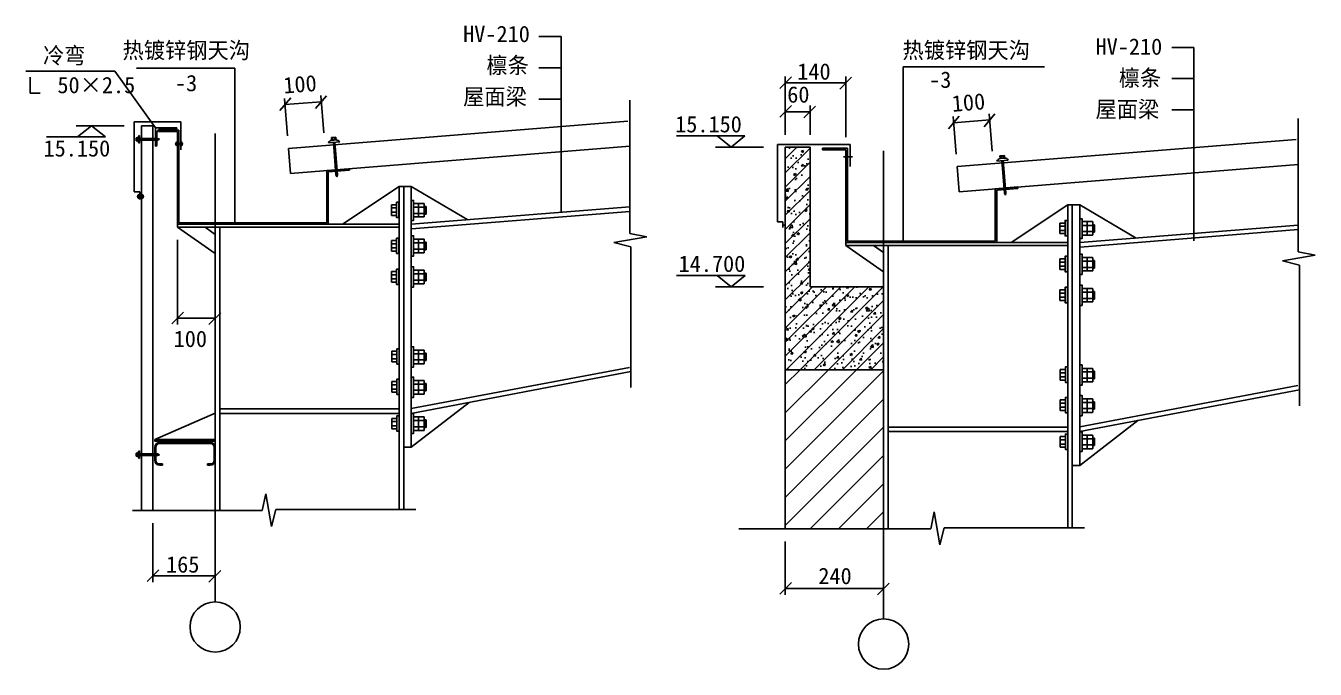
# Model space of a CAD drawing. Header units: metres. Extents: x 706 to 2758, y 1816 to 4866.
# Drawn here: x 706 to 2758, y 3841 to 4866 of the extents above; entities that cross this region are included whole.
import ezdxf

# ---------------------------------------------------------------- set-up
doc = ezdxf.new("R2010")
doc.units = ezdxf.units.M

# ---------------------------------------------------------------- blocks, each defined once
blk = doc.blocks.new('_ARCHTICK')
at = {"color": 6, "linetype": 'ByBlock'}
blk.add_lwpolyline([(-0.99, -0.99), (0.89, 0.89)], dxfattribs=at)

msp = doc.modelspace()

# ---------------------------------------------------------------- hatches: boundary and pattern name
h = msp.add_hatch()
h.set_pattern_fill('AR-CONC', scale=0.2)
h.paths.add_polyline_path([(1914.72, 4318.1), (2071.11, 4318.1), (2071.11, 4449.99), (1954.09, 4449.99), (1954.09, 4672.11), (1914.72, 4672.11)])
h = msp.add_hatch()
h.set_pattern_fill('ANSI31', scale=5)
h.paths.add_polyline_path([(2071.11, 4318.1), (2071.11, 4449.99), (1954.09, 4449.99), (1954.09, 4672.11), (1914.72, 4672.11), (1914.72, 4318.1)])
h = msp.add_hatch()
h.set_pattern_fill('ANSI31', scale=10)
h.paths.add_polyline_path([(2071.11, 4318.1), (1914.72, 4318.1), (1914.72, 4064.68), (2071.11, 4064.68)])

# ---------------------------------------------------------------- linework, layer by layer
for p, q in [((1522.83, 4848.2), (1558.15, 4848.2)), ((1558.15, 4848.2), (1558.15, 4568.21)), ((2529.71, 4831.18), (2564.8, 4831.18)), ((2564.8, 4831.18), (2564.8, 4523.21)), ((2327.3, 4800.13), (2102.17, 4800.13)), ((2102.17, 4800.13), (2102.17, 4522.88)), ((706.41, 4793.3), (847.96, 4793.3)), ((713.28, 4783.78), (713.28, 4758.06)), ((847.96, 4793.3), (912.63, 4703.13)), ((882.58, 4798), (1038.72, 4798)), ((1038.72, 4798), (1038.72, 4551.93)), ((1522.83, 4798.34), (1558.15, 4798.34)), ((1914.72, 4692.11), (1914.72, 4784.6)), ((2011.11, 4688.08), (2011.11, 4784.6)), ((2529.71, 4781.32), (2564.8, 4781.32)), ((2011.11, 4774.6), (1914.72, 4774.6)), ((713.28, 4758.06), (729.11, 4758.06)), ((1122.86, 4690.46), (1118.1, 4749.96)), ((1118.9, 4739.99), (1176.5, 4744.6)), ((1180.46, 4695.07), (1175.7, 4754.57)), ((1522.83, 4748.47), (1558.15, 4748.47)), ((1667.24, 4747.19), (1667.24, 4534.92)), ((1914.72, 4692.11), (1914.72, 4738.73)), ((1954.09, 4692.11), (1954.09, 4738.73)), ((1914.72, 4728.73), (1954.09, 4728.73)), ((2186.31, 4661.4), (2181.55, 4720.9)), ((2243.91, 4666.01), (2239.15, 4725.51)), ((2529.71, 4731.46), (2564.8, 4731.46)), ((2730.69, 4718.14), (2730.69, 4505.87)), ((862.96, 4706.12), (786.54, 4706.12)), ((810.93, 4706.49), (788.91, 4688.61)), ((810.93, 4706.49), (833.1, 4688.61)), ((953.12, 4712.72), (878.65, 4712.72)), ((878.65, 4712.72), (878.65, 4600.98)), ((908.35, 4706.12), (890.35, 4706.12)), ((890.35, 4706.12), (890.35, 4093.73)), ((908.35, 4706.12), (908.35, 4093.73)), ((912.63, 4703.13), (912.63, 4673.63)), ((946.77, 4703.13), (912.63, 4703.13)), ((917.66, 4697.13), (917.66, 4699.53)), ((917.66, 4699.53), (950.06, 4699.53)), ((944.97, 4700.73), (920.83, 4700.73)), ((946.77, 4702.53), (946.77, 4703.13)), ((950.06, 4699.53), (950.06, 4551.93)), ((953.12, 4668.3), (953.12, 4712.72)), ((1124.47, 4670.35), (1664.05, 4713.52)), ((2182.35, 4710.93), (2239.95, 4715.54)), ((833.1, 4688.61), (739.29, 4688.61)), ((882.05, 4687.21), (882.05, 4682.4)), ((884.97, 4687.21), (882.05, 4687.21)), ((882.05, 4685.63), (884.97, 4685.63)), ((882.05, 4683.57), (884.97, 4683.57)), ((882.05, 4682.4), (884.97, 4682.4)), ((884.97, 4682.4), (884.97, 4687.21)), ((887.25, 4690.85), (887.25, 4678.76)), ((887.25, 4686), (916.19, 4686)), ((887.25, 4683.6), (916.19, 4683.6)), ((914.83, 4694.73), (914.83, 4675.43)), ((916.19, 4686), (919.36, 4684.8)), ((916.19, 4683.6), (919.36, 4684.8)), ((917.66, 4697.13), (947.66, 4697.13)), ((947.38, 4680.54), (947.38, 4674.26)), ((947.38, 4678.31), (953.12, 4678.31)), ((947.66, 4697.13), (947.66, 4549.53)), ((953.12, 4680.54), (953.12, 4674.26)), ((1007.66, 4693.84), (1007.66, 3948.56)), ((1205.91, 4680.72), (1187.84, 4679.27)), ((1199.85, 4688.06), (1192.66, 4687.49)), ((1192.66, 4687.49), (1193.01, 4683.13)), ((1193.01, 4683.13), (1200.19, 4683.71)), ((1194.41, 4687.63), (1194.76, 4683.27)), ((1195.68, 4679.9), (1199.83, 4628.02)), ((1197.48, 4687.87), (1197.83, 4683.52)), ((1198.07, 4680.09), (1202.22, 4628.21)), ((1200.19, 4683.71), (1199.85, 4688.06)), ((1741.56, 4690.43), (1850.56, 4690.43)), ((1828.54, 4672.54), (1806.37, 4690.43)), ((1828.54, 4672.54), (1850.56, 4690.43)), ((2187.92, 4641.3), (2727.5, 4684.46)), ((912.63, 4673.63), (913.03, 4673.63)), ((947.38, 4676.5), (953.12, 4676.5)), ((1127.66, 4630.48), (1124.47, 4670.35)), ((1127.66, 4630.48), (1667.24, 4673.65)), ((1880.24, 4672.11), (1803.82, 4672.11)), ((1828.54, 4672.54), (1828.54, 4672.54)), ((1902.48, 4553.32), (1902.48, 4676.58)), ((1902.48, 4676.58), (2017.68, 4676.58)), ((1954.09, 4672.11), (1914.72, 4672.11)), ((1914.72, 4672.11), (1914.72, 4064.68)), ((1954.09, 4449.99), (1954.09, 4672.11)), ((1974.11, 4670.48), (2013.51, 4670.48)), ((1974.11, 4668.08), (1974.11, 4670.48)), ((1974.11, 4668.08), (2011.11, 4668.08)), ((2021.55, 4656.96), (2007.16, 4656.96)), ((2011.11, 4668.08), (2011.11, 4520.48)), ((2013.51, 4670.48), (2013.51, 4522.88)), ((2017.68, 4676.58), (2017.68, 4641.47)), ((2071.11, 4666.59), (2071.11, 3921.31)), ((2263.3, 4659.01), (2256.11, 4658.43)), ((2256.11, 4658.43), (2256.46, 4654.08)), ((2257.86, 4658.57), (2258.21, 4654.22)), ((2260.93, 4658.82), (2261.28, 4654.46)), ((2263.64, 4654.65), (2263.3, 4659.01)), ((1185.26, 4635.09), (1221.15, 4637.96)), ((1221.15, 4637.96), (1221.34, 4635.56)), ((2191.11, 4601.42), (2187.92, 4641.3)), ((2191.11, 4601.42), (2730.69, 4644.59)), ((2269.36, 4651.67), (2251.29, 4650.22)), ((2256.46, 4654.08), (2263.64, 4654.65)), ((2259.13, 4650.85), (2263.28, 4598.96)), ((2261.52, 4651.04), (2265.67, 4599.15)), ((1185.26, 4635.09), (1185.26, 4551.93)), ((1187.66, 4632.87), (1221.34, 4635.56)), ((1187.66, 4632.87), (1187.66, 4549.53)), ((1199.83, 4628.02), (1201.28, 4624.96)), ((1202.22, 4628.21), (1201.28, 4624.96)), ((887.67, 4600.98), (878.65, 4600.98)), ((886.84, 4596.94), (886.84, 4590.66)), ((887.67, 4600.98), (887.67, 4588.85)), ((891.05, 4596.94), (891.05, 4590.66)), ((1300.46, 4609.53), (1210.46, 4549.53)), ((1300.46, 4609.53), (1319.66, 4609.53)), ((1300.46, 4609.53), (1300.46, 4095.53)), ((1307.66, 4609.53), (1307.66, 4095.53)), ((1319.66, 4609.53), (1409.66, 4556.73)), ((1319.66, 4609.53), (1319.66, 4194.57)), ((2248.71, 4606.03), (2284.6, 4608.9)), ((2248.71, 4606.03), (2248.71, 4522.88)), ((2251.11, 4603.82), (2284.79, 4606.51)), ((2251.11, 4603.82), (2251.11, 4520.48)), ((2263.28, 4598.96), (2264.73, 4595.91)), ((2265.67, 4599.15), (2264.73, 4595.91)), ((2284.6, 4608.9), (2284.79, 4606.51)), ((886.84, 4594.7), (891.05, 4594.7)), ((886.84, 4592.9), (891.05, 4592.9)), ((1288.17, 4580.59), (1296.41, 4580.59)), ((1288.17, 4563.72), (1288.17, 4580.59)), ((1296.41, 4575.51), (1288.17, 4575.51)), ((1319.66, 4549.53), (1667.24, 4577.34)), ((1323.71, 4582.84), (1323.33, 4582.36)), ((1323.33, 4582.84), (1323.33, 4561.24)), ((1340.4, 4576.78), (1323.33, 4576.78)), ((1330.92, 4582.84), (1323.71, 4582.84)), ((1330.92, 4582.84), (1331.31, 4582.36)), ((1331.7, 4582.84), (1331.31, 4582.36)), ((1331.31, 4582.36), (1331.31, 4561.71)), ((1331.31, 4561.71), (1331.31, 4582.36)), ((1340.02, 4582.84), (1331.7, 4582.84)), ((1340.02, 4582.84), (1340.4, 4582.36)), ((1340.4, 4561.71), (1340.4, 4582.36)), ((1340.4, 4577.85), (1343.19, 4577.85)), ((1340.8, 4565.85), (1340.8, 4577.85)), ((1341.4, 4565.85), (1341.4, 4577.85)), ((1341.99, 4565.85), (1341.99, 4577.85)), ((1342.59, 4565.85), (1342.59, 4577.85)), ((1343.19, 4565.85), (1343.19, 4577.85)), ((2363.91, 4580.48), (2273.91, 4520.48)), ((2363.91, 4580.48), (2383.11, 4580.48)), ((2363.91, 4580.48), (2363.91, 4066.48)), ((2371.11, 4580.48), (2371.11, 4066.48)), ((2383.11, 4580.48), (2473.11, 4527.68)), ((2383.11, 4580.48), (2383.11, 4165.52)), ((1296.41, 4568.8), (1288.17, 4568.8)), ((1288.17, 4563.72), (1296.41, 4563.72)), ((1320.24, 4542.35), (1667.24, 4570.12)), ((1340.4, 4566.91), (1323.33, 4566.91)), ((1323.71, 4561.24), (1323.33, 4561.71)), ((1323.71, 4561.24), (1330.92, 4561.24)), ((1330.92, 4561.24), (1331.31, 4561.71)), ((1331.7, 4561.24), (1331.31, 4561.71)), ((1331.7, 4561.24), (1340.02, 4561.24)), ((1340.02, 4561.24), (1340.4, 4561.71)), ((1340.4, 4565.85), (1343.19, 4565.85)), ((947.66, 4544.73), (947.66, 4549.53)), ((947.66, 4549.53), (1187.66, 4549.53)), ((947.66, 4544.73), (1007.66, 4502.89)), ((947.66, 4544.73), (1300.46, 4544.73)), ((950.06, 4551.93), (1185.26, 4551.93)), ((991.56, 4544.73), (1007.66, 4533.5)), ((1007.66, 4544.73), (1007.66, 4093.73)), ((1014.86, 4544.73), (1014.86, 4093.73)), ((1187.66, 4549.53), (1300.46, 4549.53)), ((1667.24, 4534.92), (1694.25, 4529.53)), ((1910.71, 4553.32), (1902.48, 4553.32)), ((1915.72, 4548.16), (1909.44, 4548.16)), ((1910.71, 4544.35), (1910.71, 4553.32)), ((2351.62, 4534.66), (2351.62, 4551.54)), ((2351.62, 4551.54), (2359.86, 4551.54)), ((2359.86, 4546.46), (2351.62, 4546.46)), ((2359.86, 4539.74), (2351.62, 4539.74)), ((2351.62, 4534.66), (2359.86, 4534.66)), ((2383.11, 4520.48), (2730.69, 4548.28)), ((2383.68, 4513.3), (2730.69, 4541.06)), ((2386.78, 4553.78), (2386.78, 4532.18)), ((2387.16, 4553.78), (2386.78, 4553.31)), ((2403.85, 4547.73), (2386.78, 4547.73)), ((2403.85, 4537.85), (2386.78, 4537.85)), ((2394.37, 4553.78), (2387.16, 4553.78)), ((2394.37, 4553.78), (2394.76, 4553.31)), ((2395.15, 4553.78), (2394.76, 4553.31)), ((2394.76, 4532.66), (2394.76, 4553.31)), ((2394.76, 4553.31), (2394.76, 4532.66)), ((2403.47, 4553.78), (2395.15, 4553.78)), ((2403.47, 4553.78), (2403.85, 4553.31)), ((2403.85, 4532.66), (2403.85, 4553.31)), ((2403.85, 4548.79), (2406.63, 4548.79)), ((2403.85, 4536.79), (2406.63, 4536.79)), ((2404.25, 4536.79), (2404.25, 4548.79)), ((2404.85, 4536.79), (2404.85, 4548.79)), ((2405.43, 4536.79), (2405.43, 4548.79)), ((2406.03, 4536.79), (2406.03, 4548.79)), ((2406.63, 4536.79), (2406.63, 4548.79)), ((947.66, 4524.73), (947.66, 4389.94)), ((1007.66, 4524.73), (1007.66, 4389.94)), ((1288.17, 4523.63), (1296.41, 4523.63)), ((1288.17, 4506.75), (1288.17, 4523.63)), ((1296.41, 4518.55), (1288.17, 4518.55)), ((1323.33, 4525.87), (1323.33, 4504.27)), ((1323.71, 4525.87), (1323.33, 4525.4)), ((1340.4, 4519.82), (1323.33, 4519.82)), ((1330.92, 4525.87), (1323.71, 4525.87)), ((1330.92, 4525.87), (1331.31, 4525.4)), ((1331.7, 4525.87), (1331.31, 4525.4)), ((1331.31, 4525.4), (1331.31, 4504.75)), ((1331.31, 4504.75), (1331.31, 4525.4)), ((1340.02, 4525.87), (1331.7, 4525.87)), ((1340.02, 4525.87), (1340.4, 4525.4)), ((1340.4, 4504.75), (1340.4, 4525.4)), ((1340.4, 4520.88), (1343.19, 4520.88)), ((1340.8, 4508.88), (1340.8, 4520.88)), ((1341.4, 4508.88), (1341.4, 4520.88)), ((1341.99, 4508.88), (1341.99, 4520.88)), ((1342.59, 4508.88), (1342.59, 4520.88)), ((1343.19, 4508.88), (1343.19, 4520.88)), ((1694.25, 4529.53), (1642.03, 4520.53)), ((1642.03, 4520.53), (1669.04, 4513.45)), ((1669.04, 4513.45), (1669.04, 4289.61)), ((2011.11, 4515.68), (2011.11, 4520.48)), ((2011.11, 4520.48), (2251.11, 4520.48)), ((2011.11, 4515.68), (2071.11, 4473.84)), ((2011.11, 4515.68), (2363.91, 4515.68)), ((2013.51, 4522.88), (2248.71, 4522.88)), ((2055.01, 4515.68), (2071.11, 4504.45)), ((2071.11, 4515.68), (2071.11, 4064.68)), ((2078.31, 4515.68), (2078.31, 4064.68)), ((2251.11, 4520.48), (2363.91, 4520.48)), ((2387.16, 4532.18), (2386.78, 4532.66)), ((2387.16, 4532.18), (2394.37, 4532.18)), ((2394.37, 4532.18), (2394.76, 4532.66)), ((2395.15, 4532.18), (2394.76, 4532.66)), ((2395.15, 4532.18), (2403.47, 4532.18)), ((2403.47, 4532.18), (2403.85, 4532.66)), ((1296.41, 4511.83), (1288.17, 4511.83)), ((1288.17, 4506.75), (1296.41, 4506.75)), ((1340.4, 4509.94), (1323.33, 4509.94)), ((1323.71, 4504.27), (1323.33, 4504.75)), ((1323.71, 4504.27), (1330.92, 4504.27)), ((1330.92, 4504.27), (1331.31, 4504.75)), ((1331.7, 4504.27), (1331.31, 4504.75)), ((1331.7, 4504.27), (1340.02, 4504.27)), ((1340.02, 4504.27), (1340.4, 4504.75)), ((1340.4, 4508.88), (1343.19, 4508.88)), ((2351.62, 4477.7), (2351.62, 4494.57)), ((2351.62, 4494.57), (2359.86, 4494.57)), ((2387.16, 4496.82), (2386.78, 4496.34)), ((2386.78, 4496.82), (2386.78, 4475.22)), ((2394.37, 4496.82), (2387.16, 4496.82)), ((2394.37, 4496.82), (2394.76, 4496.34)), ((2395.15, 4496.82), (2394.76, 4496.34)), ((2394.76, 4475.69), (2394.76, 4496.34)), ((2394.76, 4496.34), (2394.76, 4475.69)), ((2403.47, 4496.82), (2395.15, 4496.82)), ((2403.47, 4496.82), (2403.85, 4496.34)), ((2403.85, 4475.69), (2403.85, 4496.34)), ((2757.7, 4500.47), (2705.48, 4491.48)), ((2730.69, 4505.87), (2757.7, 4500.47)), ((1288.17, 4474.28), (1296.41, 4474.28)), ((1288.17, 4457.4), (1288.17, 4474.28)), ((1323.33, 4476.52), (1323.33, 4454.92)), ((1323.71, 4476.52), (1323.33, 4476.05)), ((1330.92, 4476.52), (1323.71, 4476.52)), ((1330.92, 4476.52), (1331.31, 4476.05)), ((1331.7, 4476.52), (1331.31, 4476.05)), ((1331.31, 4476.05), (1331.31, 4455.4)), ((1331.31, 4455.4), (1331.31, 4476.05)), ((1340.02, 4476.52), (1331.7, 4476.52)), ((1340.02, 4476.52), (1340.4, 4476.05)), ((1340.4, 4455.4), (1340.4, 4476.05)), ((2359.86, 4489.49), (2351.62, 4489.49)), ((2359.86, 4482.78), (2351.62, 4482.78)), ((2351.62, 4477.7), (2359.86, 4477.7)), ((2403.85, 4490.77), (2386.78, 4490.77)), ((2403.85, 4480.89), (2386.78, 4480.89)), ((2387.16, 4475.22), (2386.78, 4475.69)), ((2387.16, 4475.22), (2394.37, 4475.22)), ((2394.37, 4475.22), (2394.76, 4475.69)), ((2395.15, 4475.22), (2394.76, 4475.69)), ((2395.15, 4475.22), (2403.47, 4475.22)), ((2403.47, 4475.22), (2403.85, 4475.69)), ((2403.85, 4491.83), (2406.63, 4491.83)), ((2403.85, 4479.83), (2406.63, 4479.83)), ((2404.25, 4479.83), (2404.25, 4491.83)), ((2404.85, 4479.83), (2404.85, 4491.83)), ((2405.43, 4479.83), (2405.43, 4491.83)), ((2406.03, 4479.83), (2406.03, 4491.83)), ((2406.63, 4479.83), (2406.63, 4491.83)), ((2705.48, 4491.48), (2732.49, 4484.39)), ((2732.49, 4484.39), (2732.49, 4260.56)), ((1296.41, 4469.2), (1288.17, 4469.2)), ((1296.41, 4462.48), (1288.17, 4462.48)), ((1288.17, 4457.4), (1296.41, 4457.4)), ((1340.4, 4470.47), (1323.33, 4470.47)), ((1340.4, 4460.59), (1323.33, 4460.59)), ((1323.71, 4454.92), (1323.33, 4455.4)), ((1323.71, 4454.92), (1330.92, 4454.92)), ((1330.92, 4454.92), (1331.31, 4455.4)), ((1331.7, 4454.92), (1331.31, 4455.4)), ((1331.7, 4454.92), (1340.02, 4454.92)), ((1340.02, 4454.92), (1340.4, 4455.4)), ((1340.4, 4471.53), (1343.19, 4471.53)), ((1340.4, 4459.53), (1343.19, 4459.53)), ((1340.8, 4459.53), (1340.8, 4471.53)), ((1341.4, 4459.53), (1341.4, 4471.53)), ((1341.99, 4459.53), (1341.99, 4471.53)), ((1342.59, 4459.53), (1342.59, 4471.53)), ((1343.19, 4459.53), (1343.19, 4471.53)), ((1741.69, 4467.81), (1850.68, 4467.81)), ((1828.66, 4449.92), (1806.49, 4467.81)), ((1828.66, 4449.92), (1850.68, 4467.81)), ((1880.24, 4449.99), (1803.82, 4449.99)), ((2071.11, 4449.99), (1954.09, 4449.99)), ((2351.62, 4428.35), (2351.62, 4445.22)), ((2351.62, 4445.22), (2359.86, 4445.22)), ((2359.86, 4440.14), (2351.62, 4440.14)), ((2359.86, 4433.43), (2351.62, 4433.43)), ((2387.16, 4447.47), (2386.78, 4446.99)), ((2386.78, 4447.47), (2386.78, 4425.87)), ((2403.85, 4441.42), (2386.78, 4441.42)), ((2403.85, 4431.54), (2386.78, 4431.54)), ((2394.37, 4447.47), (2387.16, 4447.47)), ((2394.37, 4447.47), (2394.76, 4446.99)), ((2395.15, 4447.47), (2394.76, 4446.99)), ((2394.76, 4426.34), (2394.76, 4446.99)), ((2394.76, 4446.99), (2394.76, 4426.34)), ((2403.47, 4447.47), (2395.15, 4447.47)), ((2403.47, 4447.47), (2403.85, 4446.99)), ((2403.85, 4426.34), (2403.85, 4446.99)), ((2403.85, 4442.48), (2406.63, 4442.48)), ((2404.25, 4430.48), (2404.25, 4442.48)), ((2404.85, 4430.48), (2404.85, 4442.48)), ((2405.43, 4430.48), (2405.43, 4442.48)), ((2406.03, 4430.48), (2406.03, 4442.48)), ((2406.63, 4430.48), (2406.63, 4442.48)), ((2351.62, 4428.35), (2359.86, 4428.35)), ((2387.16, 4425.87), (2386.78, 4426.34)), ((2387.16, 4425.87), (2394.37, 4425.87)), ((2394.37, 4425.87), (2394.76, 4426.34)), ((2395.15, 4425.87), (2394.76, 4426.34)), ((2395.15, 4425.87), (2403.47, 4425.87)), ((2403.47, 4425.87), (2403.85, 4426.34)), ((2403.85, 4430.48), (2406.63, 4430.48)), ((947.66, 4399.94), (1007.66, 4399.94)), ((1323.71, 4349.18), (1323.33, 4348.71)), ((1323.33, 4327.58), (1323.33, 4349.18)), ((1323.71, 4349.18), (1330.92, 4349.18)), ((1330.92, 4349.18), (1331.31, 4348.71)), ((1331.7, 4349.18), (1331.31, 4348.71)), ((1331.7, 4349.18), (1340.02, 4349.18)), ((1340.02, 4349.18), (1340.4, 4348.71)), ((1288.56, 4347.41), (1296.79, 4347.41)), ((1288.56, 4330.54), (1288.56, 4347.41)), ((1296.79, 4342.33), (1288.56, 4342.33)), ((1296.79, 4335.62), (1288.56, 4335.62)), ((1288.56, 4330.54), (1296.79, 4330.54)), ((1340.4, 4343.51), (1323.33, 4343.51)), ((1340.4, 4333.63), (1323.33, 4333.63)), ((1331.31, 4328.06), (1331.31, 4348.71)), ((1331.31, 4348.71), (1331.31, 4328.06)), ((1340.4, 4348.71), (1340.4, 4328.06)), ((1340.4, 4344.57), (1343.19, 4344.57)), ((1340.4, 4332.57), (1343.19, 4332.57)), ((1340.8, 4344.57), (1340.8, 4332.57)), ((1341.4, 4344.57), (1341.4, 4332.57)), ((1341.99, 4344.57), (1341.99, 4332.57)), ((1342.59, 4344.57), (1342.59, 4332.57)), ((1343.19, 4344.57), (1343.19, 4332.57)), ((1319.66, 4256.15), (1666.81, 4321.8)), ((1319.66, 4248.57), (1669.04, 4314.95)), ((1323.71, 4327.58), (1323.33, 4328.06)), ((1330.92, 4327.58), (1323.71, 4327.58)), ((1330.92, 4327.58), (1331.31, 4328.06)), ((1331.7, 4327.58), (1331.31, 4328.06)), ((1340.02, 4327.58), (1331.7, 4327.58)), ((1340.02, 4327.58), (1340.4, 4328.06)), ((2071.11, 4318.1), (1914.72, 4318.1)), ((2352.01, 4301.48), (2352.01, 4318.36)), ((2352.01, 4318.36), (2360.24, 4318.36)), ((2360.24, 4313.28), (2352.01, 4313.28)), ((2386.78, 4298.53), (2386.78, 4320.13)), ((2387.16, 4320.13), (2386.78, 4319.65)), ((2403.85, 4314.46), (2386.78, 4314.46)), ((2387.16, 4320.13), (2394.37, 4320.13)), ((2394.37, 4320.13), (2394.76, 4319.65)), ((2395.15, 4320.13), (2394.76, 4319.65)), ((2394.76, 4319.65), (2394.76, 4299)), ((2394.76, 4299), (2394.76, 4319.65)), ((2395.15, 4320.13), (2403.47, 4320.13)), ((2403.47, 4320.13), (2403.85, 4319.65)), ((2403.85, 4319.65), (2403.85, 4299)), ((2403.85, 4315.52), (2406.63, 4315.52)), ((2404.25, 4315.52), (2404.25, 4303.52)), ((2404.85, 4315.52), (2404.85, 4303.52)), ((2405.43, 4315.52), (2405.43, 4303.52)), ((2406.03, 4315.52), (2406.03, 4303.52)), ((2406.63, 4315.52), (2406.63, 4303.52)), ((1288.56, 4282.19), (1288.56, 4299.07)), ((1288.56, 4299.07), (1296.79, 4299.07)), ((1296.79, 4293.99), (1288.56, 4293.99)), ((1296.79, 4287.27), (1288.56, 4287.27)), ((1323.71, 4300.84), (1323.33, 4300.36)), ((1323.33, 4279.24), (1323.33, 4300.84)), ((1340.4, 4295.17), (1323.33, 4295.17)), ((1323.71, 4300.84), (1330.92, 4300.84)), ((1330.92, 4300.84), (1331.31, 4300.36)), ((1331.7, 4300.84), (1331.31, 4300.36)), ((1331.31, 4279.71), (1331.31, 4300.36)), ((1331.31, 4300.36), (1331.31, 4279.71)), ((1331.7, 4300.84), (1340.02, 4300.84)), ((1340.02, 4300.84), (1340.4, 4300.36)), ((1340.4, 4300.36), (1340.4, 4279.71)), ((1340.4, 4296.23), (1343.19, 4296.23)), ((1340.8, 4296.23), (1340.8, 4284.23)), ((1341.4, 4296.23), (1341.4, 4284.23)), ((1341.99, 4296.23), (1341.99, 4284.23)), ((1342.59, 4296.23), (1342.59, 4284.23)), ((1343.19, 4296.23), (1343.19, 4284.23)), ((2360.24, 4306.56), (2352.01, 4306.56)), ((2352.01, 4301.48), (2360.24, 4301.48)), ((2383.11, 4227.09), (2730.26, 4292.74)), ((2403.85, 4304.58), (2386.78, 4304.58)), ((2387.16, 4298.53), (2386.78, 4299)), ((2394.37, 4298.53), (2387.16, 4298.53)), ((2394.37, 4298.53), (2394.76, 4299)), ((2395.15, 4298.53), (2394.76, 4299)), ((2403.47, 4298.53), (2395.15, 4298.53)), ((2403.47, 4298.53), (2403.85, 4299)), ((2403.85, 4303.52), (2406.63, 4303.52)), ((1288.56, 4282.19), (1296.79, 4282.19)), ((1340.4, 4285.29), (1323.33, 4285.29)), ((1323.71, 4279.24), (1323.33, 4279.71)), ((1330.92, 4279.24), (1323.71, 4279.24)), ((1330.92, 4279.24), (1331.31, 4279.71)), ((1331.7, 4279.24), (1331.31, 4279.71)), ((1340.02, 4279.24), (1331.7, 4279.24)), ((1340.02, 4279.24), (1340.4, 4279.71)), ((1340.4, 4284.23), (1343.19, 4284.23)), ((2352.01, 4253.14), (2352.01, 4270.02)), ((2352.01, 4270.02), (2360.24, 4270.02)), ((2383.11, 4219.52), (2732.49, 4285.9)), ((2386.78, 4250.18), (2386.78, 4271.78)), ((2387.16, 4271.78), (2386.78, 4271.31)), ((2387.16, 4271.78), (2394.37, 4271.78)), ((2394.37, 4271.78), (2394.76, 4271.31)), ((2395.15, 4271.78), (2394.76, 4271.31)), ((2394.76, 4271.31), (2394.76, 4250.66)), ((2394.76, 4250.66), (2394.76, 4271.31)), ((2395.15, 4271.78), (2403.47, 4271.78)), ((2403.47, 4271.78), (2403.85, 4271.31)), ((2403.85, 4271.31), (2403.85, 4250.66)), ((2403.85, 4267.17), (2406.63, 4267.17)), ((2404.25, 4267.17), (2404.25, 4255.17)), ((2404.85, 4267.17), (2404.85, 4255.17)), ((2405.43, 4267.17), (2405.43, 4255.17)), ((2406.03, 4267.17), (2406.03, 4255.17)), ((2406.63, 4267.17), (2406.63, 4255.17)), ((911.66, 4206.98), (1007.66, 4248.98)), ((1300.46, 4255.77), (1014.86, 4255.77)), ((1300.46, 4248.57), (1014.86, 4248.57)), ((1319.66, 4194.57), (1411.9, 4266.1)), ((2360.24, 4264.94), (2352.01, 4264.94)), ((2360.24, 4258.22), (2352.01, 4258.22)), ((2352.01, 4253.14), (2360.24, 4253.14)), ((2403.85, 4266.11), (2386.78, 4266.11)), ((2403.85, 4256.24), (2386.78, 4256.24)), ((2387.16, 4250.18), (2386.78, 4250.66)), ((2394.37, 4250.18), (2387.16, 4250.18)), ((2394.37, 4250.18), (2394.76, 4250.66)), ((2395.15, 4250.18), (2394.76, 4250.66)), ((2403.47, 4250.18), (2395.15, 4250.18)), ((2403.47, 4250.18), (2403.85, 4250.66)), ((2403.85, 4255.17), (2406.63, 4255.17)), ((1288.56, 4240.62), (1296.79, 4240.62)), ((1288.56, 4223.75), (1288.56, 4240.62)), ((1296.79, 4235.54), (1288.56, 4235.54)), ((1296.79, 4228.83), (1288.56, 4228.83)), ((1323.33, 4221.27), (1323.33, 4242.87)), ((1323.71, 4242.87), (1323.33, 4242.39)), ((1340.4, 4237.2), (1323.33, 4237.2)), ((1340.4, 4227.32), (1323.33, 4227.32)), ((1323.71, 4242.87), (1330.92, 4242.87)), ((1330.92, 4242.87), (1331.31, 4242.39)), ((1331.7, 4242.87), (1331.31, 4242.39)), ((1331.31, 4242.39), (1331.31, 4221.74)), ((1331.31, 4221.74), (1331.31, 4242.39)), ((1331.7, 4242.87), (1340.02, 4242.87)), ((1340.02, 4242.87), (1340.4, 4242.39)), ((1340.4, 4242.39), (1340.4, 4221.74)), ((1340.4, 4238.26), (1343.19, 4238.26)), ((1340.4, 4226.26), (1343.19, 4226.26)), ((1340.8, 4238.26), (1340.8, 4226.26)), ((1341.4, 4238.26), (1341.4, 4226.26)), ((1341.99, 4238.26), (1341.99, 4226.26)), ((1342.59, 4238.26), (1342.59, 4226.26)), ((1343.19, 4238.26), (1343.19, 4226.26)), ((2363.91, 4226.72), (2078.31, 4226.72)), ((2383.11, 4165.52), (2475.35, 4237.04)), ((1007.66, 4206.98), (911.66, 4206.98)), ((911.66, 4206.98), (911.66, 4204.58)), ((1288.56, 4223.75), (1296.79, 4223.75)), ((1323.71, 4221.27), (1323.33, 4221.74)), ((1330.92, 4221.27), (1323.71, 4221.27)), ((1330.92, 4221.27), (1331.31, 4221.74)), ((1331.7, 4221.27), (1331.31, 4221.74)), ((1340.02, 4221.27), (1331.7, 4221.27)), ((1340.02, 4221.27), (1340.4, 4221.74)), ((2363.91, 4219.52), (2078.31, 4219.52)), ((2352.01, 4194.69), (2352.01, 4211.57)), ((2352.01, 4211.57), (2360.24, 4211.57)), ((2360.24, 4206.49), (2352.01, 4206.49)), ((2386.78, 4192.21), (2386.78, 4213.81)), ((2387.16, 4213.81), (2386.78, 4213.34)), ((2403.85, 4208.14), (2386.78, 4208.14)), ((2387.16, 4213.81), (2394.37, 4213.81)), ((2394.37, 4213.81), (2394.76, 4213.34)), ((2395.15, 4213.81), (2394.76, 4213.34)), ((2394.76, 4192.69), (2394.76, 4213.34)), ((2394.76, 4213.34), (2394.76, 4192.69)), ((2395.15, 4213.81), (2403.47, 4213.81)), ((2403.47, 4213.81), (2403.85, 4213.34)), ((2403.85, 4213.34), (2403.85, 4192.69)), ((2403.85, 4209.2), (2406.63, 4209.2)), ((2404.25, 4209.2), (2404.25, 4197.2)), ((2404.85, 4209.2), (2404.85, 4197.2)), ((2405.43, 4209.2), (2405.43, 4197.2)), ((2406.03, 4209.2), (2406.03, 4197.2)), ((2406.63, 4209.2), (2406.63, 4197.2)), ((882.05, 4185.22), (882.05, 4180.42)), ((884.97, 4185.22), (882.05, 4185.22)), ((884.97, 4180.42), (884.97, 4185.22)), ((887.25, 4188.86), (887.25, 4176.78)), ((1007.66, 4204.58), (911.66, 4204.58)), ((911.66, 4173.98), (911.66, 4194.38)), ((913.46, 4194.38), (913.46, 4173.98)), ((999.86, 4202.18), (919.46, 4202.18)), ((999.86, 4200.38), (919.46, 4200.38)), ((1005.86, 4194.38), (1005.86, 4173.98)), ((1007.66, 4194.38), (1007.66, 4173.98)), ((1319.66, 4194.57), (1307.66, 4194.57)), ((2360.24, 4199.77), (2352.01, 4199.77)), ((2352.01, 4194.69), (2360.24, 4194.69)), ((2403.85, 4198.27), (2386.78, 4198.27)), ((2387.16, 4192.21), (2386.78, 4192.69)), ((2394.37, 4192.21), (2387.16, 4192.21)), ((2394.37, 4192.21), (2394.76, 4192.69)), ((2395.15, 4192.21), (2394.76, 4192.69)), ((2403.47, 4192.21), (2395.15, 4192.21)), ((2403.47, 4192.21), (2403.85, 4192.69)), ((2403.85, 4197.2), (2406.63, 4197.2)), ((882.05, 4183.64), (884.97, 4183.64)), ((882.05, 4181.59), (884.97, 4181.59)), ((882.05, 4180.42), (884.97, 4180.42)), ((887.25, 4184.02), (916.19, 4184.02)), ((887.25, 4181.62), (916.19, 4181.62)), ((916.19, 4184.02), (919.36, 4182.82)), ((916.19, 4181.62), (919.36, 4182.82)), ((923.66, 4167.98), (919.46, 4167.98)), ((923.66, 4166.18), (919.46, 4166.18)), ((923.66, 4167.98), (923.66, 4166.18)), ((995.66, 4167.98), (995.66, 4166.18)), ((999.86, 4167.98), (995.66, 4167.98)), ((999.86, 4166.18), (995.66, 4166.18)), ((2383.11, 4165.52), (2371.11, 4165.52)), ((1082.69, 4093.73), (1088.09, 4120.74)), ((1088.09, 4120.74), (1097.08, 4068.52)), ((876.42, 4093.73), (1082.69, 4093.73)), ((1097.08, 4068.52), (1104.16, 4095.53)), ((1104.16, 4095.53), (1327.06, 4095.53)), ((2146.14, 4064.68), (2151.54, 4091.68)), ((2151.54, 4091.68), (2160.53, 4039.47)), ((908.35, 4073.73), (908.35, 3979.76)), ((1007.66, 4073.73), (1007.66, 3979.76)), ((1840.74, 4064.68), (2146.14, 4064.68)), ((2160.53, 4039.47), (2167.61, 4066.48)), ((2167.61, 4066.48), (2390.51, 4066.48)), ((1914.72, 4044.68), (1914.72, 3959.64)), ((2071.11, 4044.68), (2071.11, 3959.64)), ((908.35, 3989.76), (1007.66, 3989.76)), ((1914.72, 3969.64), (2071.11, 3969.64))]:
    msp.add_line(p, q)
for points in [[(1300.08, 4584.64), (1296.41, 4584.64), (1296.41, 4560.13), (1300.08, 4560.13)], [(1319.66, 4555.79), (1323.33, 4555.79), (1323.33, 4587.44), (1319.66, 4587.44)], [(2363.52, 4555.59), (2359.86, 4555.59), (2359.86, 4531.07), (2363.52, 4531.07)], [(2383.11, 4526.74), (2386.78, 4526.74), (2386.78, 4558.38), (2383.11, 4558.38)], [(1300.08, 4527.68), (1296.41, 4527.68), (1296.41, 4503.16), (1300.08, 4503.16)], [(1319.66, 4498.83), (1323.33, 4498.83), (1323.33, 4531.17), (1319.66, 4531.17)], [(2363.52, 4498.63), (2359.86, 4498.63), (2359.86, 4474.11), (2363.52, 4474.11)], [(2383.11, 4469.78), (2386.78, 4469.78), (2386.78, 4502.12), (2383.11, 4502.12)], [(1300.08, 4478.33), (1296.41, 4478.33), (1296.41, 4453.81), (1300.08, 4453.81)], [(1319.66, 4449.48), (1323.33, 4449.48), (1323.33, 4481.82), (1319.66, 4481.82)], [(2383.11, 4420.42), (2386.78, 4420.42), (2386.78, 4452.77), (2383.11, 4452.77)], [(2363.52, 4449.28), (2359.86, 4449.28), (2359.86, 4424.76), (2363.52, 4424.76)], [(1300.46, 4351.47), (1296.79, 4351.47), (1296.79, 4326.95), (1300.46, 4326.95)], [(1319.66, 4354.63), (1323.33, 4354.63), (1323.33, 4322.28), (1319.66, 4322.28)], [(2363.91, 4322.41), (2360.24, 4322.41), (2360.24, 4297.89), (2363.91, 4297.89)], [(2383.11, 4325.57), (2386.78, 4325.57), (2386.78, 4293.23), (2383.11, 4293.23)], [(1300.46, 4303.12), (1296.79, 4303.12), (1296.79, 4278.6), (1300.46, 4278.6)], [(1319.66, 4306.28), (1323.33, 4306.28), (1323.33, 4273.94), (1319.66, 4273.94)], [(2363.91, 4274.07), (2360.24, 4274.07), (2360.24, 4249.55), (2363.91, 4249.55)], [(2383.11, 4277.23), (2386.78, 4277.23), (2386.78, 4244.89), (2383.11, 4244.89)], [(1319.66, 4248.31), (1323.33, 4248.31), (1323.33, 4216.67), (1319.66, 4216.67)], [(1300.46, 4244.68), (1296.79, 4244.68), (1296.79, 4220.16), (1300.46, 4220.16)], [(2363.91, 4215.62), (2360.24, 4215.62), (2360.24, 4191.1), (2363.91, 4191.1)], [(2383.11, 4219.26), (2386.78, 4219.26), (2386.78, 4187.61), (2383.11, 4187.61)]]:
    msp.add_lwpolyline(points, close=True)
for centre in [(1007.66, 3908.56), (2071.11, 3881.31)]:
    msp.add_circle(centre, 40)
for centre, radius, start, end in [((920.83, 4694.73), 6, 90, 180), ((944.97, 4702.53), 1.8, 270, 0), ((888.96, 4687.24), 4, 115.31, 180.4), ((888.96, 4682.37), 4, 179.6, 244.69), ((947.89, 4677.4), 3.18, 99.11, 260.89), ((952.61, 4677.4), 3.18, 279.11, 80.89), ((1193.44, 4677.15), 6, 94.18, 159.27), ((1200.71, 4677.73), 6, 29.88, 94.97), ((913.03, 4675.43), 1.8, 270, 0), ((2256.89, 4648.1), 6, 94.18, 159.27), ((2264.16, 4648.68), 6, 29.88, 94.97), ((887.34, 4593.8), 3.18, 99.11, 260.89), ((890.55, 4593.8), 3.18, 279.11, 80.89), ((888.96, 4185.25), 4, 115.31, 180.4), ((919.46, 4194.38), 7.8, 90, 180), ((919.46, 4194.38), 6, 90, 180), ((999.86, 4194.38), 7.8, 0, 90), ((999.86, 4194.38), 6, 0, 90), ((888.96, 4180.39), 4, 179.6, 244.69), ((919.46, 4173.98), 7.8, 180, 270), ((919.46, 4173.98), 6, 180, 270), ((999.86, 4173.98), 7.8, 270, 0), ((999.86, 4173.98), 6, 270, 0)]:
    msp.add_arc(centre, radius, start, end)

# ---------------------------------------------------------------- block references
at = {"xscale": 10, "yscale": 10, "zscale": 10}
for p, rotation in [((1914.72, 4774.6), 180), ((1118.9, 4739.99), 184.57), ((1176.5, 4744.6), 4.57), ((1914.72, 4728.73), 180), ((2182.35, 4710.93), 184.57), ((2239.95, 4715.54), 4.57), ((947.66, 4399.94), 180), ((908.35, 3989.76), 180), ((1914.72, 3969.64), 180)]:
    msp.add_blockref('_ARCHTICK', p, dxfattribs=dict(at, rotation=rotation))
for p in [(2011.11, 4774.6), (1954.09, 4728.73), (1007.66, 4399.94), (1007.66, 3989.76), (2071.11, 3969.64)]:
    msp.add_blockref('_ARCHTICK', p, dxfattribs=at)

# ---------------------------------------------------------------- texts
for s, p in [('HV-210', (1402.2, 4839.51)), ('热镀锌钢天沟', (860.31, 4813.53)), ('热镀锌钢天沟', (2101.1, 4813.68)), ('HV-210', (2408.22, 4819.39)), ('冷弯', (733.89, 4805.22)), ('檩条', (1439.18, 4789.64)), ('140', (1933.73, 4779.74)), ('   50×2.5', (703.66, 4758.17)), ('-3', (943.73, 4761.3)), ('-3', (2143.46, 4766.71)), ('檩条', (2445.2, 4769.52)), ('屋面梁', (1402.2, 4739.78)), ('60', (1917.76, 4743.17)), ('屋面梁', (2408.22, 4719.66)), ('15.150', (1739.4, 4695.85)), ('15.150', (734.66, 4657.38)), ('14.700', (1744.94, 4473.73)), ('100', (941.62, 4354.19)), ('165', (929.54, 3995.12)), ('240', (1967.24, 3976.78))]:
    msp.add_text(s, height=26).set_placement(p)
for p in [(1117.2, 4757.55), (2180.64, 4728.5)]:
    msp.add_text('100', height=26, rotation=4.57).set_placement(p)

doc.saveas('drawing.dxf')
